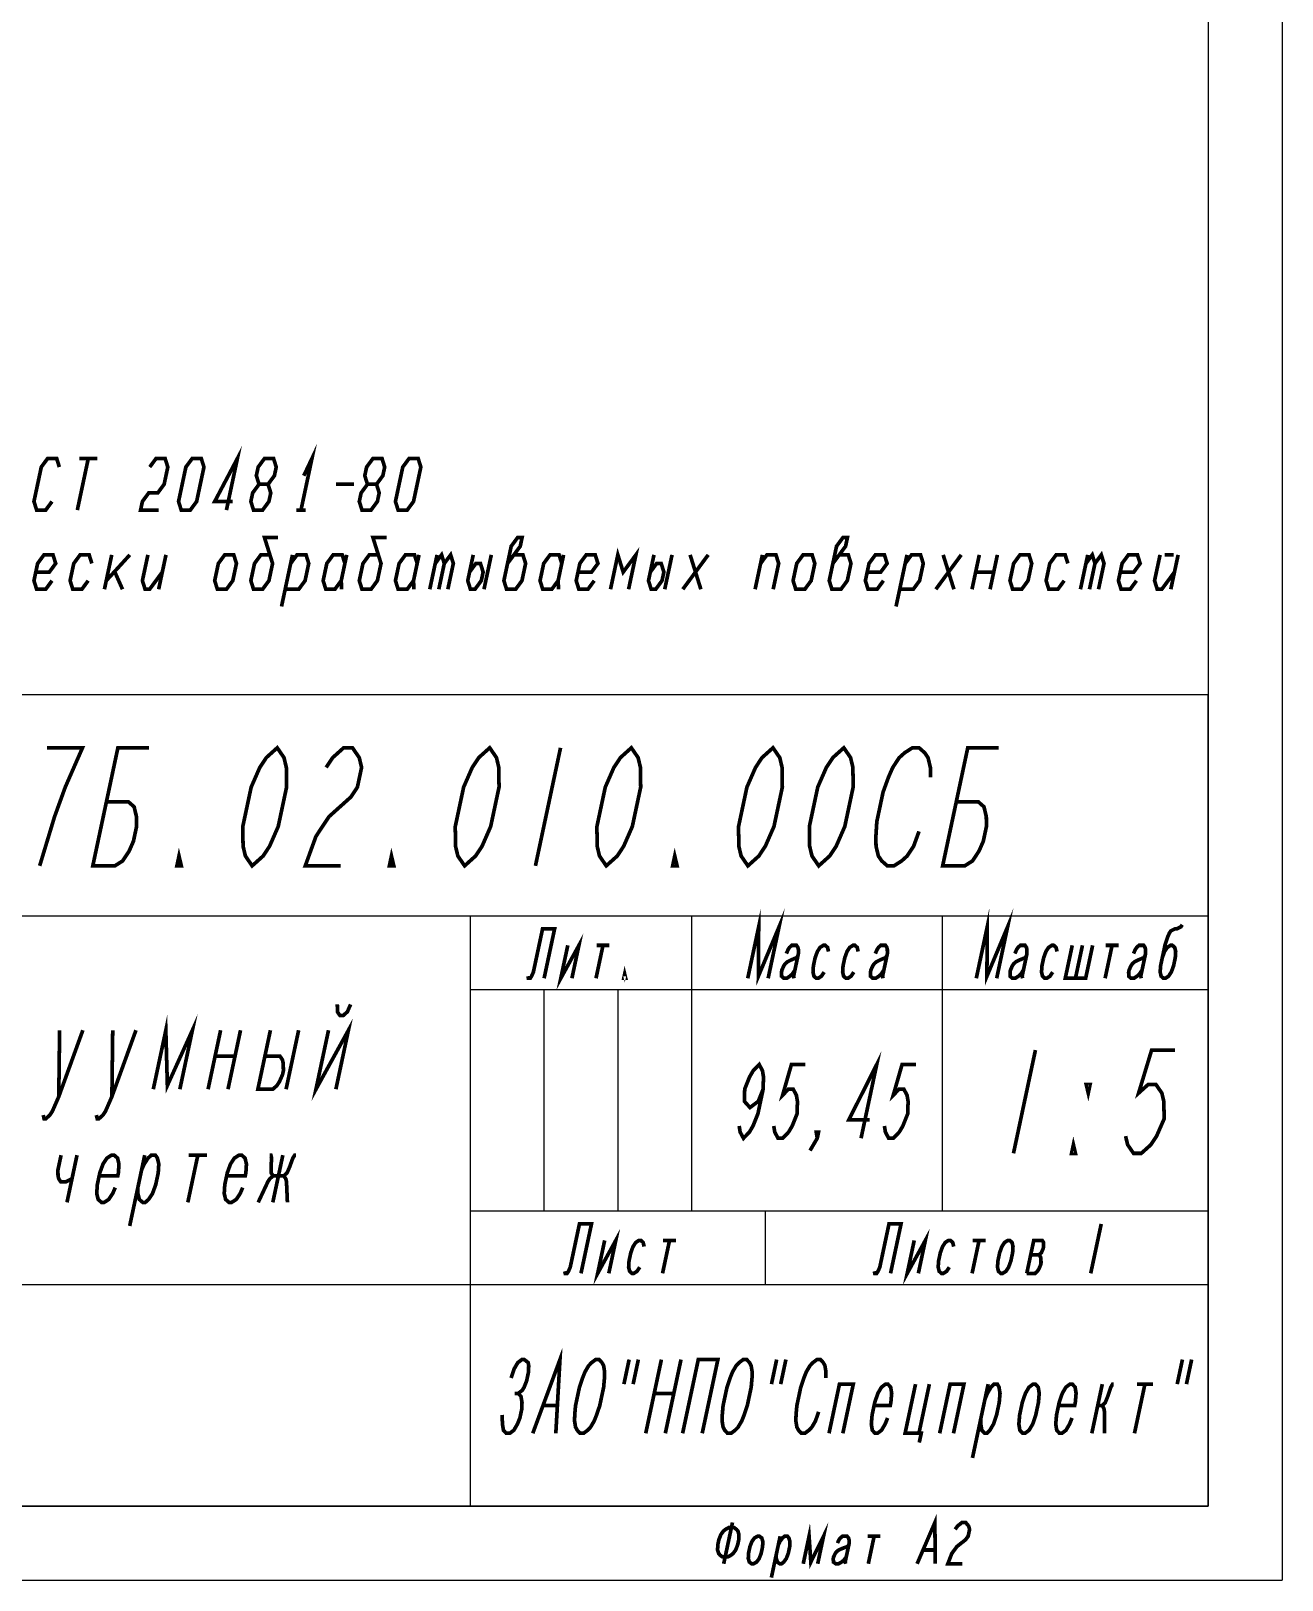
# Model space of a CAD drawing. Header units: millimetres. Extents: x 0 to 594, y 0 to 420.
# Drawn here: x 509.2 to 594, y 0 to 105 of the extents above; entities that cross this region are included whole.
import ezdxf

# ---------------------------------------------------------------- set-up
doc = ezdxf.new("R2010")
doc.units = ezdxf.units.MM
doc.header["$LTSCALE"] = 32.67
doc.layers.get('0').update_dxf_attribs({"linetype": 'CONTINUOUS'})

msp = doc.modelspace()

# ---------------------------------------------------------------- linework, layer by layer
at = {"color": 7, "linetype": 'Continuous'}
for p, q in [((594, 420), (594, 0)), ((589, 415), (589, 5)), ((589, 60), (404, 60)), ((589, 5), (589, 60)), ((589, 45), (404, 45)), ((539, 5), (539, 45)), ((554, 25), (554, 45)), ((571, 25), (571, 45)), ((589, 40), (539, 40)), ((544, 25), (544, 40)), ((549, 25), (549, 40)), ((589, 25), (539, 25)), ((559, 20), (559, 25)), ((589, 20), (404, 20)), ((20, 5), (589, 5)), ((589, 5), (404, 5)), ((0, 0), (594, 0))]:
    msp.add_line(p, q, dxfattribs=at)
at = {"color": 2, "linetype": 'Continuous', "const_width": 0.25}
for points in [[(522.4568553, 72.5236282), (523.2008275, 76.0236388), (521.6620879, 73.1069665), (522.8870964, 73.1069665)], [(527.6996904, 74.8569622), (528.2539397, 76.0236388), (527.510006, 72.5236282)], [(511.1330821, 75.4403005), (510.950819, 76.0236388), (510.3383147, 76.0236388), (509.9080736, 75.4403005), (509.4121178, 73.1069665), (509.594381, 72.5236282), (510.2068468, 72.5236282), (510.6370879, 73.1069665)], [(513.0945647, 76.0236388), (512.350631, 72.5236282)], [(512.4820604, 76.0236388), (513.707069, 76.0236388)], [(517.2580864, 75.4403005), (517.6883275, 76.0236388), (518.3007933, 76.0236388), (518.4830565, 75.4403005), (518.2350786, 74.2736239), (517.8048375, 73.6903048), (517.1923332, 73.6903048), (516.7620921, 73.1069665), (516.6381224, 72.5236282), (517.863131, 72.5236282)], [(519.3943724, 72.5236282), (519.2121092, 73.1069665), (519.708065, 75.4403005), (520.1383061, 76.0236388), (520.7508104, 76.0236388), (520.9330736, 75.4403005), (520.4371178, 73.1069665), (520.0068767, 72.5236282), (519.3943724, 72.5236282)], [(525.2788201, 74.2736239), (525.7090611, 74.8569622), (525.8330693, 75.4403005), (525.6508061, 76.0236388), (525.0383019, 76.0236388), (524.6080608, 75.4403005), (524.484091, 74.8569622), (524.6663542, 74.2736239)], [(532.6288329, 74.2736239), (533.059074, 74.8569622), (533.1830821, 75.4403005), (533.000819, 76.0236388), (532.3883147, 76.0236388), (531.9580736, 75.4403005), (531.8340654, 74.8569622), (532.0163286, 74.2736239)], [(534.0943596, 72.5236282), (533.9120964, 73.1069665), (534.4080522, 75.4403005), (534.8382933, 76.0236388), (535.4507976, 76.0236388), (535.6330608, 75.4403005), (535.137105, 73.1069665), (534.7068639, 72.5236282), (534.0943596, 72.5236282)], [(524.2943681, 72.5236282), (524.9068724, 72.5236282), (525.3371135, 73.1069665), (525.4610832, 73.6903048), (525.2788201, 74.2736239), (524.6663542, 74.2736239), (524.2361131, 73.6903048), (524.112105, 73.1069665), (524.2943681, 72.5236282)], [(529.8725829, 74.2736239), (531.0975914, 74.2736239)], [(531.644381, 72.5236282), (532.2568468, 72.5236282), (532.6870879, 73.1069665), (532.8110961, 73.6903048), (532.6288329, 74.2736239), (532.0163286, 74.2736239), (531.5860875, 73.6903048), (531.4621178, 73.1069665), (531.644381, 72.5236282)], [(527.2037346, 72.5236282), (527.8162389, 72.5236282)], [(525.4028282, 69.4896767), (524.790324, 69.4896767), (524.3600829, 68.9063384), (524.112105, 67.739681), (524.2943681, 67.1563427), (524.9068724, 67.1563427), (525.3371135, 67.739681), (525.5850914, 68.9063384), (525.0383019, 70.6563534), (525.9570775, 70.6563534)], [(532.752841, 69.4896767), (532.1403368, 69.4896767), (531.7100957, 68.9063384), (531.4621178, 67.739681), (531.644381, 67.1563427), (532.2568468, 67.1563427), (532.6870879, 67.739681), (532.9351042, 68.9063384), (532.3883147, 70.6563534), (533.3070519, 70.6563534)], [(541.5100871, 68.9063384), (542.3705693, 70.0730151), (542.4945775, 70.6563534), (542.1883061, 70.6563534), (541.758065, 70.0730151), (541.2621092, 67.739681), (541.4443724, 67.1563427), (542.0568767, 67.1563427), (542.4871178, 67.739681), (542.7350957, 68.9063384), (542.5528325, 69.4896767), (541.9403282, 69.4896767)], [(563.5600871, 68.9063384), (564.4205693, 70.0730151), (564.5445775, 70.6563534), (564.2383061, 70.6563534), (563.808065, 70.0730151), (563.3121092, 67.739681), (563.4943724, 67.1563427), (564.1068767, 67.1563427), (564.5371178, 67.739681), (564.7850957, 68.9063384), (564.6028325, 69.4896767), (563.9903282, 69.4896767)], [(509.5360875, 68.3230193), (510.4548631, 68.3230193), (510.8851042, 68.9063384), (510.702841, 69.4896767), (510.0903368, 69.4896767), (509.6600957, 68.9063384), (509.4121178, 67.739681), (509.594381, 67.1563427), (510.2068468, 67.1563427), (510.6370879, 67.739681)], [(513.3350829, 68.9063384), (513.1528197, 69.4896767), (512.5403154, 69.4896767), (512.1100743, 68.9063384), (511.8620964, 67.739681), (512.0443596, 67.1563427), (512.6568639, 67.1563427), (513.087105, 67.739681)], [(514.6840611, 69.4896767), (514.1881053, 67.1563427)], [(514.3121135, 67.739681), (515.9090697, 69.4896767)], [(517.1340782, 69.4896767), (516.7620921, 67.739681), (516.9443553, 67.1563427), (517.2506267, 67.1563427), (518.1111089, 68.3230193)], [(518.3590868, 69.4896767), (517.863131, 67.1563427)], [(521.6620879, 67.739681), (521.8443511, 67.1563427), (522.4568553, 67.1563427), (522.8870964, 67.739681), (523.1350743, 68.9063384), (522.9528111, 69.4896767), (522.3403453, 69.4896767), (521.9101042, 68.9063384), (521.6620879, 67.739681)], [(526.190136, 65.9896853), (526.9340697, 69.4896767)], [(526.4381139, 67.1563427), (527.3568511, 67.1563427), (527.7870921, 67.739681), (528.0350701, 68.9063384), (527.8528453, 69.4896767), (527.240341, 69.4896767), (526.8101, 68.9063384)], [(530.4850871, 68.9063384), (530.302824, 69.4896767), (529.6903197, 69.4896767), (529.2600786, 68.9063384), (529.0121007, 67.739681), (529.1943639, 67.1563427), (529.8068681, 67.1563427), (530.2371092, 67.739681)], [(530.6090953, 69.4896767), (530.2371092, 67.739681), (530.266256, 67.1563427)], [(535.3850829, 68.9063384), (535.2028197, 69.4896767), (534.5903154, 69.4896767), (534.1600743, 68.9063384), (533.9120964, 67.739681), (534.0943596, 67.1563427), (534.7068639, 67.1563427), (535.137105, 67.739681)], [(535.509091, 69.4896767), (535.137105, 67.739681), (535.1662517, 67.1563427)], [(536.2381053, 67.1563427), (536.7340611, 69.4896767)], [(536.6100914, 68.9063384), (537.0403325, 69.4896767), (537.2225957, 68.9063384), (536.8506096, 67.1563427)], [(537.2225957, 68.9063384), (537.6528368, 69.4896767), (537.8351, 68.9063384), (537.4631139, 67.1563427)], [(539.1840782, 69.4896767), (538.8120921, 67.739681), (538.9943553, 67.1563427), (539.3006267, 67.1563427), (539.7308678, 67.739681), (539.8548375, 68.3230193), (539.6725743, 68.9063384), (539.3663414, 68.9063384), (538.9361003, 68.3230193)], [(540.4090868, 69.4896767), (539.913131, 67.1563427)], [(545.1850743, 68.9063384), (545.0028111, 69.4896767), (544.3903453, 69.4896767), (543.9601042, 68.9063384), (543.7120879, 67.739681), (543.8943511, 67.1563427), (544.5068553, 67.1563427), (544.9370964, 67.739681)], [(545.3090825, 69.4896767), (544.9370964, 67.739681), (544.9662431, 67.1563427)], [(546.2861131, 68.3230193), (547.2048503, 68.3230193), (547.6350914, 68.9063384), (547.4528282, 69.4896767), (546.840324, 69.4896767), (546.4100829, 68.9063384), (546.162105, 67.739681), (546.3443681, 67.1563427), (546.9568724, 67.1563427), (547.3871135, 67.739681)], [(548.4881139, 67.1563427), (548.9840697, 69.4896767), (549.3485961, 68.3230193), (550.2090782, 69.4896767), (549.7131224, 67.1563427)], [(551.4340868, 69.4896767), (551.0621007, 67.739681), (551.2443639, 67.1563427), (551.5505968, 67.1563427), (551.9808379, 67.739681), (552.1048461, 68.3230193), (551.9225829, 68.9063384), (551.61635, 68.9063384), (551.1861089, 68.3230193)], [(552.6590953, 69.4896767), (552.1631011, 67.1563427)], [(553.3881096, 67.1563427), (555.109074, 69.4896767)], [(553.8840654, 69.4896767), (554.6131181, 67.1563427)], [(558.2881053, 67.1563427), (558.7840611, 69.4896767)], [(558.6600914, 68.9063384), (559.0903325, 69.4896767), (559.7028368, 69.4896767), (559.8851, 68.9063384), (559.5131139, 67.1563427)], [(560.8620921, 67.739681), (561.0443553, 67.1563427), (561.6568596, 67.1563427), (562.0871007, 67.739681), (562.3350786, 68.9063384), (562.1528154, 69.4896767), (561.5403111, 69.4896767), (561.1100701, 68.9063384), (560.8620921, 67.739681)], [(565.8860961, 68.3230193), (566.8048332, 68.3230193), (567.2350743, 68.9063384), (567.0528111, 69.4896767), (566.4403453, 69.4896767), (566.0101042, 68.9063384), (565.7620879, 67.739681), (565.9443511, 67.1563427), (566.5568553, 67.1563427), (566.9870964, 67.739681)], [(567.8401189, 65.9896853), (568.584091, 69.4896767)], [(568.0880968, 67.1563427), (569.0068724, 67.1563427), (569.4371135, 67.739681), (569.6850914, 68.9063384), (569.5028282, 69.4896767), (568.890324, 69.4896767), (568.4600829, 68.9063384)], [(570.5381139, 67.1563427), (572.2590782, 69.4896767)], [(571.0340697, 69.4896767), (571.7631224, 67.1563427)], [(572.988131, 67.1563427), (573.4840868, 69.4896767)], [(574.7090953, 69.4896767), (574.2131011, 67.1563427)], [(575.5621178, 67.739681), (575.744381, 67.1563427), (576.3568468, 67.1563427), (576.7870879, 67.739681), (577.0351042, 68.9063384), (576.852841, 69.4896767), (576.2403368, 69.4896767), (575.8100957, 68.9063384), (575.5621178, 67.739681)], [(579.4850829, 68.9063384), (579.3028197, 69.4896767), (578.6903154, 69.4896767), (578.2600743, 68.9063384), (578.0120964, 67.739681), (578.1943596, 67.1563427), (578.8068639, 67.1563427), (579.237105, 67.739681)], [(580.3381053, 67.1563427), (580.8340611, 69.4896767)], [(580.7100914, 68.9063384), (581.1403325, 69.4896767), (581.3225957, 68.9063384), (580.9506096, 67.1563427)], [(581.3225957, 68.9063384), (581.7528368, 69.4896767), (581.9351, 68.9063384), (581.5631139, 67.1563427)], [(583.0361003, 68.3230193), (583.9548375, 68.3230193), (584.3850786, 68.9063384), (584.2028154, 69.4896767), (583.5903111, 69.4896767), (583.1600701, 68.9063384), (582.9120921, 67.739681), (583.0943553, 67.1563427), (583.7068596, 67.1563427), (584.1371007, 67.739681)], [(585.7340953, 69.4896767), (585.3621092, 67.739681), (585.5443724, 67.1563427), (585.8506053, 67.1563427), (586.7110875, 68.3230193)], [(586.0403282, 69.4896767), (586.6528325, 69.4896767)], [(586.9590654, 69.4896767), (586.4631096, 67.1563427)], [(514.8954711, 68.3230193), (515.4131139, 67.1563427)], [(573.2361089, 68.3230193), (574.461079, 68.3230193)], [(509.7999924, 48.4106368), (510.8085308, 51.7439742), (511.5336284, 53.7439748), (512.117042, 55.0773025), (512.7004556, 56.4106393), (510.3004548, 56.4106393)], [(514.3210851, 52.7439745), (515.8210946, 52.7439745), (516.2002119, 52.410638), (516.358537, 51.7439742), (516.3668031, 51.0773013), (516.154277, 50.077301), (515.8625702, 49.4106371), (515.4208407, 48.7439733), (514.9000031, 48.4106368), (513.3999935, 48.4106368), (515.1004563, 56.4106393), (517.2004479, 56.4106393)], [(524.1999968, 48.4106368), (523.7416989, 49.0773007), (523.58341, 49.7439736), (523.5668053, 51.0773013), (524.1336504, 53.7439748), (524.7170277, 55.0773025), (525.1587572, 55.7439754), (525.9004596, 56.4106393), (526.3587576, 55.7439754), (526.5170464, 55.0773025), (526.5336511, 53.7439748), (525.966806, 51.0773013), (525.3833925, 49.7439736), (524.9416992, 49.0773007), (524.1999968, 48.4106368)], [(529.2170563, 55.0773025), (529.6587495, 55.7439754), (530.4004519, 56.4106393), (531.0004702, 56.4106393), (531.4587319, 55.7439754), (531.617057, 55.0773025), (531.3336526, 53.7439748), (530.8919231, 53.0773019), (530.1502207, 52.410638), (529.4085183, 51.7439742), (528.5250956, 50.4106374), (527.7999979, 48.4106368), (530.1999987, 48.4106368)], [(538.6000012, 48.4106368), (538.1417032, 49.0773007), (537.9834144, 49.7439736), (537.9668097, 51.0773013), (538.5336185, 53.7439748), (539.1170321, 55.0773025), (539.5587616, 55.7439754), (540.300464, 56.4106393), (540.758762, 55.7439754), (540.9170508, 55.0773025), (540.9336193, 53.7439748), (540.3668104, 51.0773013), (539.7833969, 49.7439736), (539.3417036, 49.0773007), (538.6000012, 48.4106368)], [(545.1004655, 56.4106393), (543.4000027, 48.4106368)], [(548.2000042, 48.4106368), (547.7417062, 49.0773007), (547.5834174, 49.7439736), (547.5668126, 51.0773013), (548.1336215, 53.7439748), (548.717035, 55.0773025), (549.1587645, 55.7439754), (549.9004669, 56.4106393), (550.3587649, 55.7439754), (550.5170537, 55.0773025), (550.5336222, 53.7439748), (549.9668134, 51.0773013), (549.3833998, 49.7439736), (548.9417065, 49.0773007), (548.2000042, 48.4106368)], [(557.8000071, 48.4106368), (557.3417091, 49.0773007), (557.1834203, 49.7439736), (557.1668156, 51.0773013), (557.7336244, 53.7439748), (558.317038, 55.0773025), (558.7587312, 55.7439754), (559.5004698, 56.4106393), (559.9587316, 55.7439754), (560.1170566, 55.0773025), (560.1336251, 53.7439748), (559.5668163, 51.0773013), (558.9834027, 49.7439736), (558.5417095, 49.0773007), (557.8000071, 48.4106368)], [(562.6000085, 48.4106368), (562.1417106, 49.0773007), (561.9834218, 49.7439736), (561.966817, 51.0773013), (562.5336259, 53.7439748), (563.1170394, 55.0773025), (563.5587327, 55.7439754), (564.3004351, 56.4106393), (564.758733, 55.7439754), (564.9170581, 55.0773025), (564.9336266, 53.7439748), (564.3668177, 51.0773013), (563.7834042, 49.7439736), (563.3417109, 49.0773007), (562.6000085, 48.4106368)], [(570.1753213, 54.4106386), (570.1670552, 55.0773025), (570.0087301, 55.7439754), (569.7795992, 56.0773028), (569.4004457, 56.4106393), (568.9504501, 56.4106393), (568.4296124, 56.0773028), (568.0587612, 55.7439754), (567.6170317, 55.0773025), (567.325325, 54.4106386), (566.9627761, 53.4106383), (566.5376876, 51.4106377), (566.4751117, 50.4106374), (566.4834141, 49.7439736), (566.6417029, 49.0773007), (566.87087, 48.7439733), (567.2499873, 48.4106368), (567.6999829, 48.4106368), (568.2208568, 48.7439733), (568.591708, 49.0773007), (569.0334012, 49.7439736), (569.3959501, 50.7439739)], [(571.9210664, 52.7439745), (573.4210759, 52.7439745), (573.8002295, 52.410638), (573.9585183, 51.7439742), (573.9668207, 51.0773013), (573.7542583, 50.077301), (573.4625515, 49.4106371), (573.0208583, 48.7439733), (572.4999844, 48.4106368), (571.0000111, 48.4106368), (572.7004376, 56.4106393), (574.8004655, 56.4106393)], [(519.3999954, 48.4106368), (519.0999862, 48.4106368), (519.2417065, 49.0773007), (519.3999954, 48.4106368)], [(533.7999998, 48.4106368), (533.4999906, 48.4106368), (533.6417109, 49.0773007), (533.7999998, 48.4106368)], [(553.0000056, 48.4106368), (552.6999965, 48.4106368), (552.8417168, 49.0773007), (553.0000056, 48.4106368)], [(557.7890581, 40.7875764), (558.5307968, 44.2771632), (558.5096602, 40.9271667), (559.9126879, 44.2771632), (559.1709492, 40.7875764)], [(573.2790656, 40.7875764), (574.0208042, 44.2771632), (573.9996676, 40.9271667), (575.4026591, 44.2771632), (574.6609204, 40.7875764)], [(542.886561, 40.9271667), (542.919698, 40.7875764), (543.0453212, 40.7875764), (543.1378074, 40.9271667), (543.2599501, 41.2063293), (543.8829902, 44.1375819), (544.699559, 44.1375819), (543.9875131, 40.7875764)], [(585.8869911, 42.1834166), (586.0388265, 42.6021605), (586.223799, 42.8813321), (586.4419083, 43.0209134), (586.5675315, 43.0209134), (586.7262916, 42.8813321), (586.7925656, 42.6021605), (586.7663895, 42.1834166), (586.647691, 41.6250823), (586.4958918, 41.2063293), (586.3109194, 40.9271667), (586.0928101, 40.7875764), (585.9671869, 40.7875764), (585.8084268, 40.9271667), (585.7421166, 41.2063293), (585.7683289, 41.6250823), (585.8869911, 42.1834166), (586.0650388, 43.0209134), (586.2464945, 43.5792477), (586.3686735, 43.8584103), (586.4611597, 43.9980006), (586.7420625, 44.1375819), (586.8676857, 44.1375819), (587.1486248, 44.2771632), (587.2410747, 44.4167445)], [(545.592843, 43.0209134), (545.1181216, 40.7875764), (546.346582, 43.0209134), (545.8718606, 40.7875764)], [(547.9797195, 43.0209134), (547.504998, 40.7875764)], [(547.5400203, 43.0209134), (548.4193824, 43.0209134)], [(560.4063344, 42.4625792), (560.5285133, 42.7417418), (560.6209633, 42.8813321), (560.7762792, 43.0209134), (561.090319, 43.0209134), (561.1862856, 42.8813321), (561.2194226, 42.7417418), (561.2229031, 42.4625792), (560.8965366, 40.9271667), (560.9296736, 40.7875764)], [(563.2625665, 42.6021605), (563.1962926, 42.8813321), (563.0375325, 43.0209134), (562.9119093, 43.0209134), (562.6937999, 42.8813321), (562.5088275, 42.6021605), (562.3569921, 42.1834166), (562.2383298, 41.6250823), (562.2121176, 41.2063293), (562.2784277, 40.9271667), (562.4371879, 40.7875764), (562.562811, 40.7875764), (562.7809204, 40.9271667), (562.9658928, 41.2063293)], [(565.2725735, 42.6021605), (565.2062996, 42.8813321), (565.0475394, 43.0209134), (564.92188, 43.0209134), (564.7038069, 42.8813321), (564.5188345, 42.6021605), (564.366999, 42.1834166), (564.2483368, 41.6250823), (564.2221245, 41.2063293), (564.2884347, 40.9271667), (564.4471948, 40.7875764), (564.572818, 40.7875764), (564.7909274, 40.9271667), (564.9758998, 41.2063293)], [(566.4363552, 42.4625792), (566.5584979, 42.7417418), (566.6509841, 42.8813321), (566.8062638, 43.0209134), (567.1203398, 43.0209134), (567.2163065, 42.8813321), (567.2494435, 42.7417418), (567.252924, 42.4625792), (566.9265575, 40.9271667), (566.9596945, 40.7875764)], [(575.8963418, 42.4625792), (576.0184845, 42.7417418), (576.1109707, 42.8813321), (576.2662866, 43.0209134), (576.5803264, 43.0209134), (576.6762931, 42.8813321), (576.7094301, 42.7417418), (576.7129105, 42.4625792), (576.3865441, 40.9271667), (576.419681, 40.7875764)], [(578.752574, 42.6021605), (578.6863, 42.8813321), (578.5275399, 43.0209134), (578.4018805, 43.0209134), (578.1838074, 42.8813321), (577.998835, 42.6021605), (577.8469995, 42.1834166), (577.7283373, 41.6250823), (577.702125, 41.2063293), (577.7684352, 40.9271667), (577.9271953, 40.7875764), (578.0528185, 40.7875764), (578.2709279, 40.9271667), (578.4559003, 41.2063293)], [(579.7837716, 43.0209134), (579.3090502, 40.7875764), (580.6909413, 40.7875764), (581.1656627, 43.0209134)], [(580.4747172, 43.0209134), (579.9999957, 40.7875764)], [(582.4847241, 43.0209134), (582.0100027, 40.7875764)], [(582.0450249, 43.0209134), (582.9243871, 43.0209134)], [(583.9363334, 42.4625792), (584.0585123, 42.7417418), (584.1509623, 42.8813321), (584.3062782, 43.0209134), (584.620318, 43.0209134), (584.7162847, 42.8813321), (584.7494216, 42.7417418), (584.7529021, 42.4625792), (584.4265356, 40.9271667), (584.4596726, 40.7875764)], [(561.1932466, 42.3229979), (561.1007604, 42.1834166), (560.7570278, 42.0438262), (560.4760887, 41.9042449), (560.3208091, 41.7646636), (560.2283229, 41.6250823), (560.1061802, 41.3459106), (560.0765237, 41.2063293), (560.0799679, 40.9271667), (560.2387643, 40.7875764), (560.4271809, 40.7875764), (560.6452903, 40.9271667), (560.8006062, 41.066748), (560.9855424, 41.3459106)], [(567.2232312, 42.3229979), (567.130745, 42.1834166), (566.7870125, 42.0438262), (566.5061096, 41.9042449), (566.3507937, 41.7646636), (566.2583437, 41.6250823), (566.1361648, 41.3459106), (566.1065083, 41.2063293), (566.1099888, 40.9271667), (566.2687489, 40.7875764), (566.4572018, 40.7875764), (566.6753112, 40.9271667), (566.8305908, 41.066748), (567.0155632, 41.3459106)], [(576.683254, 42.3229979), (576.5907678, 42.1834166), (576.2470353, 42.0438262), (575.9660962, 41.9042449), (575.8108165, 41.7646636), (575.7183303, 41.6250823), (575.5961876, 41.3459106), (575.5664949, 41.2063293), (575.5699753, 40.9271667), (575.7287355, 40.7875764), (575.9171884, 40.7875764), (576.1352977, 40.9271667), (576.2905774, 41.066748), (576.4755498, 41.3459106)], [(584.7232456, 42.3229979), (584.6307594, 42.1834166), (584.2870269, 42.0438262), (584.0060878, 41.9042449), (583.8508081, 41.7646636), (583.7583219, 41.6250823), (583.6361792, 41.3459106), (583.6065227, 41.2063293), (583.6099669, 40.9271667), (583.7687633, 40.7875764), (583.9571799, 40.7875764), (584.1752893, 40.9271667), (584.3306052, 41.066748), (584.5155414, 41.3459106)], [(549.515005, 40.7875764), (549.3893818, 40.7875764), (549.4487311, 41.066748), (549.515005, 40.7875764)], [(529.9722092, 39.016752), (529.9784088, 38.5167518), (530.1502932, 38.2667563), (530.375291, 38.2667563), (530.6534385, 38.5167518), (530.8722004, 39.016752)], [(517.4999857, 33.2667547), (518.3502352, 37.266756), (518.4531266, 33.5167548), (520.1502177, 37.266756), (519.3000044, 33.2667547)], [(529.3752363, 37.266756), (528.5249868, 33.2667547), (530.7252231, 37.266756), (529.8750099, 33.2667547)], [(510.0405436, 31.5167542), (510.0998928, 31.2667541), (510.2123917, 31.2667541), (510.4905392, 31.5167542), (510.6561515, 31.7667543), (511.0937117, 32.7667546), (512.7252177, 37.266756)], [(511.150233, 37.266756), (511.0937117, 32.7667546)], [(513.6405084, 31.5167542), (513.6998939, 31.2667541), (513.8123928, 31.2667541), (514.0905403, 31.5167542), (514.2561526, 31.7667543), (514.6937128, 32.7667546), (516.3252187, 37.266756)], [(514.7502341, 37.266756), (514.6937128, 32.7667546)], [(522.0627352, 37.266756), (521.2124857, 33.2667547)], [(523.412722, 37.266756), (522.5625088, 33.2667547)], [(525.4377385, 37.266756), (524.587489, 33.2667547), (525.6000154, 33.2667547), (525.8781266, 33.5167548), (526.0437751, 33.7667549), (526.2625734, 34.266755), (526.3156868, 34.5167551), (526.3094872, 35.0167553), (526.2501017, 35.2667553), (526.0782535, 35.5167599), (525.0657634, 35.5167599)], [(527.3502198, 37.266756), (526.5000066, 33.2667547)], [(565.4687487, 29.9441488), (566.5315243, 34.9441503), (564.6406871, 31.1941492), (566.0469415, 31.1941492)], [(577.287913, 35.9218086), (575.8000126, 28.9218064)], [(586.7378932, 35.9218086), (585.1629086, 35.9218086), (584.2804285, 33.0051395), (584.9294271, 33.588476), (585.4544341, 33.588476), (585.8554493, 33.0051395), (585.993943, 32.4218075), (586.0084812, 31.2551435), (585.4979762, 30.088475), (585.1114991, 29.505143), (584.4625005, 28.9218064), (583.9374935, 28.9218064), (583.5364783, 29.505143), (583.3979846, 30.088475)], [(521.6907601, 35.5167599), (523.0407469, 35.5167599)], [(558.833525, 33.2774816), (558.5001251, 32.4441496), (557.9428151, 32.0274813), (557.5626464, 32.4441496), (557.5835292, 33.2774816), (557.9168928, 34.1108137), (558.161722, 34.527482), (558.5627736, 34.9441503), (558.78672, 34.527482), (558.8544078, 34.1108137), (558.833525, 33.2774816), (558.4792786, 31.610813), (558.1458787, 30.7774809), (557.9010494, 30.3608171), (557.4999979, 29.9441488), (557.2760515, 30.3608171), (557.2083636, 30.7774809)], [(561.6877994, 34.9441503), (560.7502844, 34.9441503), (560.1512087, 32.8608133), (560.5522603, 33.2774816), (560.8647773, 33.2774816), (561.0887238, 32.8608133), (561.1563754, 32.4441496), (561.1355288, 31.610813), (560.8021289, 30.7774809), (560.5572997, 30.3608171), (560.1562482, 29.9441488), (559.8437673, 29.9441488), (559.6198209, 30.3608171), (559.5521331, 30.7774809)], [(569.1877745, 34.9441503), (568.2502958, 34.9441503), (567.6512201, 32.8608133), (568.0522716, 33.2774816), (568.3647887, 33.2774816), (568.5886989, 32.8608133), (568.6563867, 32.4441496), (568.6355039, 31.610813), (568.3021403, 30.7774809), (568.057311, 30.3608171), (567.6562595, 29.9441488), (567.3437424, 29.9441488), (567.1198323, 30.3608171), (567.0521444, 30.7774809)], [(580.9919293, 33.588476), (580.8679376, 33.0051395), (580.729444, 33.588476), (580.9919293, 33.588476)], [(562.5000176, 29.9441488), (562.4323297, 30.3608171), (562.588552, 30.3608171), (562.5000176, 29.9441488), (562.0103591, 29.1108167)], [(579.9999957, 28.9218064), (579.7375104, 28.9218064), (579.8615021, 29.505143), (579.9999957, 28.9218064)], [(511.2501877, 28.7992015), (511.0376254, 27.7992012), (511.0425923, 27.399201), (511.0900862, 27.199201), (511.2275647, 26.9992009), (511.5875757, 26.9992009), (511.9900774, 27.199201)], [(512.3301844, 28.7992015), (511.6500066, 25.5992005)], [(514.9225536, 26.5992008), (514.7475513, 26.1992007), (514.4825281, 25.7992006), (514.170011, 25.5992005), (513.9900055, 25.5992005), (513.7625061, 25.7992006), (513.6675183, 26.1992007), (513.7050784, 26.7992009), (513.8751138, 27.5992011), (514.0926431, 28.1992013), (514.3576663, 28.5992014), (514.6701833, 28.7992015), (514.8501888, 28.7992015), (515.077652, 28.5992014), (515.1726398, 28.1992013), (515.135116, 27.5992011), (515.092589, 27.399201), (513.8325868, 27.399201)], [(516.9201976, 28.7992015), (515.8999127, 23.9992)], [(516.7076353, 27.7992012), (516.8826376, 28.1992013), (517.1476608, 28.5992014), (517.3701932, 28.7992015), (517.6401833, 28.7992015), (517.7776619, 28.5992014), (517.8726497, 28.1992013), (517.8351259, 27.5992011), (517.6650542, 26.7992009), (517.4475249, 26.1992007), (517.1825017, 25.7992006), (516.9600055, 25.5992005), (516.78, 25.5992005), (516.5525006, 25.7992006), (516.4575491, 26.1992007), (516.4525459, 26.5992008)], [(520.5201987, 28.7992015), (519.8399846, 25.5992005)], [(519.8901976, 28.7992015), (521.1501636, 28.7992015)], [(523.5625635, 26.5992008), (523.3875249, 26.1992007), (523.1225017, 25.7992006), (522.8099846, 25.5992005), (522.6300154, 25.5992005), (522.402516, 25.7992006), (522.3075282, 26.1992007), (522.345052, 26.7992009), (522.5151237, 27.5992011), (522.732653, 28.1992013), (522.9976761, 28.5992014), (523.3101932, 28.7992015), (523.4901987, 28.7992015), (523.7176619, 28.5992014), (523.8126497, 28.1992013), (523.7751259, 27.5992011), (523.7325989, 27.399201), (522.4725967, 27.399201)], [(525.3801658, 28.7992015), (525.4701866, 28.7992015), (525.5176805, 28.5992014), (525.4801205, 27.9992012), (525.4851237, 27.5992011), (525.6226022, 27.399201), (526.3425879, 27.399201), (526.5651204, 27.5992011), (526.7401227, 27.9992012), (526.957652, 28.5992014), (527.0901636, 28.7992015), (527.1801844, 28.7992015)], [(526.2801932, 28.7992015), (525.8975955, 26.9992009), (525.6000154, 25.5992005)], [(524.6100033, 25.5992005), (525.2675944, 26.9992009), (525.400106, 27.199201), (525.6226022, 27.399201)], [(526.3425879, 27.399201), (526.4801027, 27.199201), (526.5275966, 26.9992009), (526.5899912, 25.5992005)], [(545.3865527, 20.9271606), (545.4196897, 20.7875793), (545.5453129, 20.7875793), (545.6377991, 20.9271606), (545.7599418, 21.2063278), (546.3830182, 24.1375804), (547.1995507, 24.1375804), (546.4875048, 20.7875793)], [(566.3665283, 20.9271606), (566.3997015, 20.7875793), (566.5253247, 20.7875793), (566.6178109, 20.9271606), (566.7399536, 21.2063278), (567.3629938, 24.1375804), (568.1795625, 24.1375804), (567.4675166, 20.7875793)], [(581.7470823, 24.1375804), (581.0350001, 20.7875793)], [(548.0928347, 23.0209119), (547.6181133, 20.7875793), (548.8465737, 23.0209119), (548.3718885, 20.7875793)], [(550.767575, 22.6021634), (550.701301, 22.8813306), (550.5425046, 23.0209119), (550.4168815, 23.0209119), (550.1988083, 22.8813306), (550.0138359, 22.6021634), (549.8620005, 22.183415), (549.7433383, 21.6250807), (549.717126, 21.2063278), (549.7834362, 20.9271606), (549.9421963, 20.7875793), (550.0678195, 20.7875793), (550.2859288, 20.9271606), (550.470865, 21.2063278)], [(552.4897181, 23.0209119), (552.0149967, 20.7875793)], [(552.0500189, 23.0209119), (552.9293811, 23.0209119)], [(569.0728466, 23.0209119), (568.5981251, 20.7875793), (569.8265856, 23.0209119), (569.3518641, 20.7875793)], [(571.7475868, 22.6021634), (571.6812766, 22.8813306), (571.5225165, 23.0209119), (571.3968933, 23.0209119), (571.1787839, 22.8813306), (570.9938115, 22.6021634), (570.8420123, 22.183415), (570.7233138, 21.6250807), (570.6971378, 21.2063278), (570.7634117, 20.9271606), (570.9221719, 20.7875793), (571.047795, 20.7875793), (571.2659044, 20.9271606), (571.4508768, 21.2063278)], [(573.4696937, 23.0209119), (572.9950085, 20.7875793)], [(573.0300308, 23.0209119), (573.9093929, 23.0209119)], [(574.86199, 22.183415), (575.0138254, 22.6021634), (575.1987979, 22.8813306), (575.4169072, 23.0209119), (575.5425304, 23.0209119), (575.7012905, 22.8813306), (575.7675645, 22.6021634), (575.7413884, 22.183415), (575.6226899, 21.6250807), (575.4708907, 21.2063278), (575.2859183, 20.9271606), (575.067809, 20.7875793), (574.9421858, 20.7875793), (574.7834257, 20.9271606), (574.7171155, 21.2063278), (574.7433278, 21.6250807), (574.86199, 22.183415)], [(576.7009464, 20.7875793), (577.1756316, 23.0209119), (577.740954, 23.0209119), (577.8369207, 22.8813306), (577.8404011, 22.6021634), (577.8107084, 22.4625776), (577.6885657, 22.183415), (577.533286, 22.0438292), (576.9679636, 22.0438292)], [(576.7009464, 20.7875793), (577.2662325, 20.7875793), (577.4215485, 20.9271606), (577.5140347, 21.0667465), (577.6361774, 21.3459136), (577.6658339, 21.4854949), (577.6623896, 21.764662), (577.6292164, 21.9042479), (577.533286, 22.0438292)], [(543.2187645, 9.9441472), (545.0627966, 14.9441488), (544.7812412, 9.9441472)], [(541.7502242, 13.6941484), (541.9611914, 14.3191463), (542.2059844, 14.7358146), (542.4846757, 14.9441488), (542.6408979, 14.9441488), (542.9091116, 14.7358146), (542.9429736, 14.5274805), (542.9325322, 14.1108167), (542.7996943, 13.4858142), (542.6329944, 13.0691505), (542.5105979, 12.8608163), (542.2319066, 12.6524821), (541.9975551, 12.6524821)], [(546.3829819, 13.0691505), (546.1173062, 11.8191501), (546.0625613, 11.1941476), (546.0521199, 10.7774838), (546.1198077, 10.3608155), (546.2317991, 10.1524814), (546.4218834, 9.9441472), (546.656235, 9.9441472), (546.93489, 10.1524814), (547.135452, 10.3608155), (547.380245, 10.7774838), (547.5469449, 11.1941476), (547.7579121, 11.8191501), (548.0236241, 13.0691505), (548.0783328, 13.6941484), (548.0887742, 14.1108167), (548.0210863, 14.5274805), (547.9091312, 14.7358146), (547.7190469, 14.9441488), (547.4846591, 14.9441488), (547.206004, 14.7358146), (547.0054783, 14.5274805), (546.760649, 14.1108167), (546.5939491, 13.6941484), (546.3829819, 13.0691505)], [(549.7502992, 14.9441488), (549.3960165, 13.2774801)], [(550.3752971, 14.9441488), (550.0210144, 13.2774801)], [(551.9377738, 14.9441488), (550.8749982, 9.9441472)], [(553.2658989, 14.9441488), (552.2031233, 9.9441472)], [(553.3749899, 9.9441472), (554.4377655, 14.9441488), (555.7658906, 14.9441488), (554.703115, 9.9441472)], [(556.382985, 13.0691505), (556.1173092, 11.8191501), (556.0625643, 11.1941476), (556.0521229, 10.7774838), (556.1198108, 10.3608155), (556.2317659, 10.1524814), (556.4218865, 9.9441472), (556.656238, 9.9441472), (556.9348931, 10.1524814), (557.1354551, 10.3608155), (557.380248, 10.7774838), (557.546948, 11.1941476), (557.7579152, 11.8191501), (558.0236272, 13.0691505), (558.0783358, 13.6941484), (558.0887772, 14.1108167), (558.0210894, 14.5274805), (557.9091343, 14.7358146), (557.7190499, 14.9441488), (557.4846621, 14.9441488), (557.2060071, 14.7358146), (557.0054813, 14.5274805), (556.7606521, 14.1108167), (556.5939521, 13.6941484), (556.382985, 13.0691505)], [(559.750266, 14.9441488), (559.3960195, 13.2774801)], [(560.3753002, 14.9441488), (560.0210175, 13.2774801)], [(563.0783192, 13.6941484), (563.0887606, 14.1108167), (563.021109, 14.5274805), (562.9091177, 14.7358146), (562.7190333, 14.9441488), (562.4846455, 14.9441488), (562.2059905, 14.7358146), (562.0054647, 14.5274805), (561.7606355, 14.1108167), (561.5939718, 13.6941484), (561.3830046, 13.0691505), (561.1172926, 11.8191501), (561.062584, 11.1941476), (561.0521426, 10.7774838), (561.1198304, 10.3608155), (561.2317855, 10.1524814), (561.4218699, 9.9441472), (561.6562577, 9.9441472), (561.9349127, 10.1524814), (562.1354385, 10.3608155), (562.3802677, 10.7774838), (562.5912349, 11.4024818)], [(587.2502834, 14.9441488), (586.896037, 13.2774801)], [(587.8752814, 14.9441488), (587.5210349, 13.2774801)], [(541.1407072, 11.1941476), (541.1640916, 10.5691497), (541.2317794, 10.1524814), (541.4218638, 9.9441472), (541.6562516, 9.9441472), (541.9349066, 10.1524814), (542.1797358, 10.5691497), (542.3463995, 10.9858135), (542.4792737, 11.6108159), (542.4897151, 12.0274797), (542.4220272, 12.444148), (542.2319066, 12.6524821)], [(551.4506895, 12.6524821), (552.7788146, 12.6524821)], [(563.2968636, 9.9441472), (564.0053928, 13.2774801), (564.9429078, 13.2774801), (564.2343787, 9.9441472)], [(567.268296, 10.9858135), (567.1015961, 10.5691497), (566.8567668, 10.1524814), (566.5781118, 9.9441472), (566.4218895, 9.9441472), (566.2317689, 10.1524814), (566.1640811, 10.5691497), (566.2188259, 11.1941476), (566.3959673, 12.0274797), (566.6069344, 12.6524821), (566.8517274, 13.0691505), (567.1303824, 13.2774801), (567.286641, 13.2774801), (567.4767253, 13.0691505), (567.5444132, 12.6524821), (567.4897046, 12.0274797), (567.4454011, 11.8191501), (566.3516638, 11.8191501)], [(569.1616348, 13.2774801), (568.4531418, 9.9441472), (569.5468792, 9.9441472), (569.4140413, 9.3191493)], [(569.3906206, 9.9441472), (570.0991498, 13.2774801)], [(570.796875, 9.9441472), (571.5054042, 13.2774801), (572.4428829, 13.2774801), (571.73439, 9.9441472)], [(574.0835251, 13.2774801), (573.0207495, 8.2774831)], [(573.8621166, 12.2358138), (574.0288165, 12.6524821), (574.2736095, 13.0691505), (574.4741353, 13.2774801), (574.7085231, 13.2774801), (574.8204781, 13.0691505), (574.888166, 12.6524821), (574.8334574, 12.0274797), (574.656316, 11.1941476), (574.4453489, 10.5691497), (574.2005197, 10.1524814), (573.9999939, 9.9441472), (573.8437354, 9.9441472), (573.653651, 10.1524814), (573.5859631, 10.5691497), (573.5964045, 10.9858135)], [(576.3959341, 12.0274797), (576.6069375, 12.6524821), (576.8517305, 13.0691505), (577.1303855, 13.2774801), (577.286644, 13.2774801), (577.4767284, 13.0691505), (577.5444163, 12.6524821), (577.4897076, 12.0274797), (577.3125663, 11.1941476), (577.1015991, 10.5691497), (576.8567699, 10.1524814), (576.5781149, 9.9441472), (576.4218926, 9.9441472), (576.231772, 10.1524814), (576.1640841, 10.5691497), (576.218829, 11.1941476), (576.3959341, 12.0274797)], [(579.7682908, 10.9858135), (579.6015908, 10.5691497), (579.3567979, 10.1524814), (579.0781428, 9.9441472), (578.9218843, 9.9441472), (578.7317999, 10.1524814), (578.6641121, 10.5691497), (578.7188207, 11.1941476), (578.895962, 12.0274797), (579.1069292, 12.6524821), (579.3517222, 13.0691505), (579.6304135, 13.2774801), (579.7866357, 13.2774801), (579.9767563, 13.0691505), (580.044408, 12.6524821), (579.9896993, 12.0274797), (579.9454321, 11.8191501), (578.8516586, 11.8191501)], [(581.8178881, 13.2774801), (581.1093589, 9.9441472)], [(581.5079088, 11.8191501), (581.6641674, 11.8191501), (581.8204259, 11.8191501), (582.0209517, 12.0274797), (582.1876516, 12.444148), (582.3986188, 13.0691505), (582.5210153, 13.2774801), (582.5991445, 13.2774801)], [(584.7085261, 13.2774801), (583.9999969, 9.9441472)], [(584.1616575, 13.2774801), (585.2553948, 13.2774801)], [(543.9297953, 11.8191501), (544.8673103, 11.8191501)], [(581.8204259, 11.8191501), (581.932381, 11.6108159), (581.966243, 11.4024818), (581.9687446, 9.9441472)], [(569.267499, 1.1009015), (570.4751492, 3.9009024), (570.4925153, 1.1009015)], [(556.8645223, 3.5509023), (556.4970066, 3.5509023), (556.2884685, 3.4342341), (556.1411649, 3.3175704), (555.969063, 3.084234), (555.8334335, 2.7342339), (555.7590385, 2.3842337), (555.7458779, 2.0342336), (555.8187865, 1.8009017), (555.9164934, 1.6842335), (556.0754348, 1.5675699), (556.4429506, 1.5675699), (556.6514886, 1.6842335), (556.7987922, 1.8009017), (556.9708942, 2.0342336), (557.1065237, 2.3842337), (557.1809187, 2.7342339), (557.1940792, 3.084234), (557.1211707, 3.3175704), (557.0234637, 3.4342341), (556.8645223, 3.5509023)], [(556.7551414, 3.9009024), (556.1600175, 1.1009015)], [(561.5499946, 1.1009015), (561.9467681, 2.9675703), (562.064814, 1.2175697), (562.9267738, 2.9675703), (562.5300004, 1.1009015)], [(571.8459825, 3.4342341), (572.0180482, 3.6675705), (572.3126554, 3.9009024), (572.5576659, 3.9009024), (572.7530797, 3.6675705), (572.825952, 3.4342341), (572.7267587, 2.9675703), (572.554693, 2.7342339), (572.2600858, 2.500902), (571.9654786, 2.2675701), (571.6212748, 1.8009017), (571.3500157, 1.1009015), (572.3299852, 1.1009015)], [(557.9392258, 2.2675701), (558.0748916, 2.6175702), (558.2469573, 2.8509021), (558.4555316, 2.9675703), (558.5780369, 2.9675703), (558.7369783, 2.8509021), (558.8098868, 2.6175702), (558.7967263, 2.2675701), (558.697533, 1.8009017), (558.5619034, 1.4509016), (558.3898015, 1.2175697), (558.1812634, 1.1009015), (558.0587582, 1.1009015), (557.8997805, 1.2175697), (557.8269082, 1.4509016), (557.8400325, 1.8009017), (557.9392258, 2.2675701)], [(559.9867566, 2.9675703), (559.3915964, 0.1675694)], [(559.8627649, 2.3842337), (559.9736323, 2.6175702), (560.1457343, 2.8509021), (560.2930378, 2.9675703), (560.4767776, 2.9675703), (560.5744845, 2.8509021), (560.6473931, 2.6175702), (560.6342325, 2.2675701), (560.5350392, 1.8009017), (560.3994097, 1.4509016), (560.2273077, 1.2175697), (560.0800042, 1.1009015), (559.9574989, 1.1009015), (559.7985575, 1.2175697), (559.7256489, 1.4509016), (559.7139749, 1.6842335)], [(564.6402883, 2.3842337), (564.5542192, 2.2675701), (564.2231759, 2.1509019), (563.9534033, 2.0342336), (563.8060997, 1.91757), (563.7200306, 1.8009017), (563.6091995, 1.5675699), (563.5844011, 1.4509016), (563.5960389, 1.2175697), (563.7550166, 1.1009015), (563.9387563, 1.1009015), (564.1472944, 1.2175697), (564.294598, 1.334238), (564.4667, 1.5675699)], [(563.8688207, 2.500902), (563.9796881, 2.7342339), (564.0657209, 2.8509021), (564.2130245, 2.9675703), (564.5192695, 2.9675703), (564.6169764, 2.8509021), (564.6534126, 2.7342339), (564.6650867, 2.500902), (564.3923049, 1.2175697), (564.4287411, 1.1009015)], [(565.9280255, 2.9675703), (566.785526, 2.9675703)], [(566.3567758, 2.9675703), (565.9600023, 1.1009015)], [(569.7108962, 2.0342336), (570.4458915, 2.0342336)]]:
    msp.add_lwpolyline(points, dxfattribs=at)

doc.saveas('drawing.dxf')
